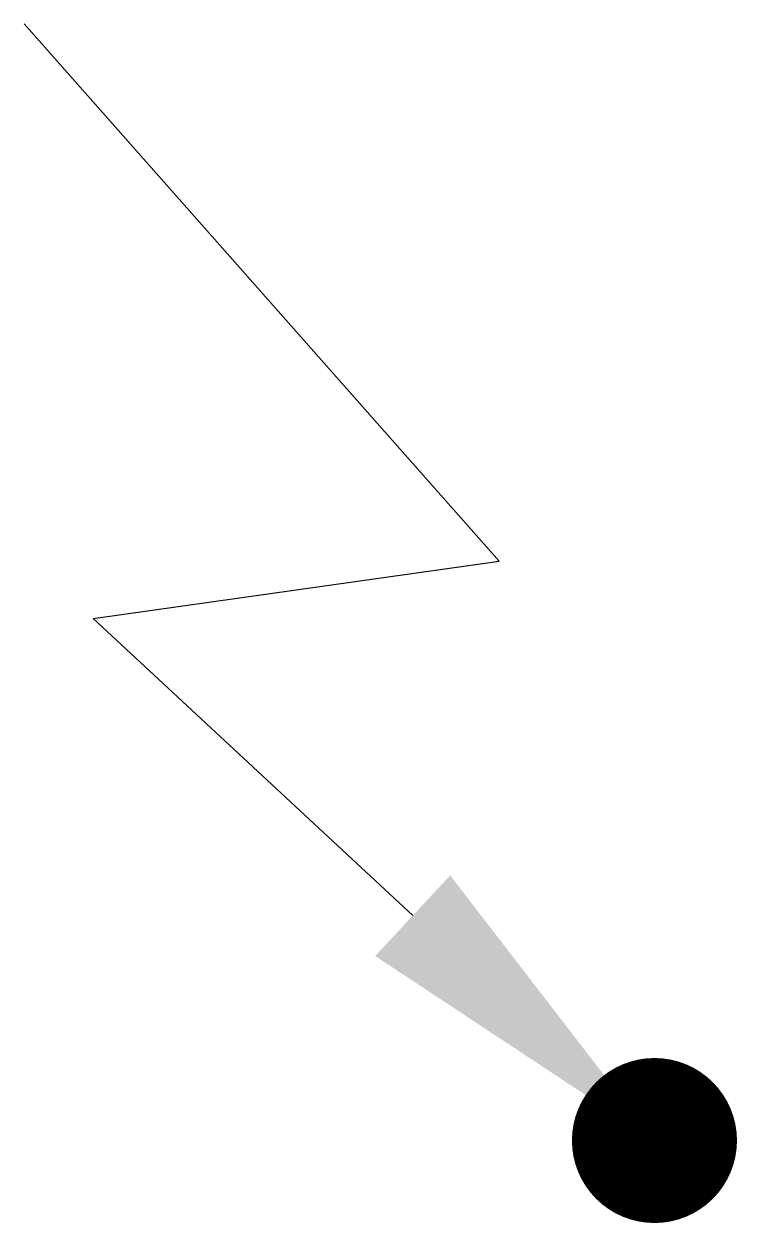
# Model space of a CAD drawing. Header units: millimetres. Extents: x -5.4 to 1.1, y -0.8 to 10.1.
import ezdxf

# ---------------------------------------------------------------- set-up
doc = ezdxf.new("R2010")
doc.units = ezdxf.units.MM

msp = doc.modelspace()

# ---------------------------------------------------------------- linework, layer by layer
at = {"transparency": 33554687}
msp.add_lwpolyline([(-1.821, 2.044), (-4.726, 4.746), (-1.035, 5.265), (-5.353, 10.15)], dxfattribs=at)
at = {"transparency": 33554687, "const_width": 0.75}
msp.add_lwpolyline([(0, 0, 1), (0.75, 0, 1)], format="xyb", close=True, dxfattribs=at)
at = {"transparency": 33554687}
msp.add_solid([(-1.481, 2.41), (-2.162, 1.677), (0.375, 0)], dxfattribs=at)

doc.saveas('drawing.dxf')
